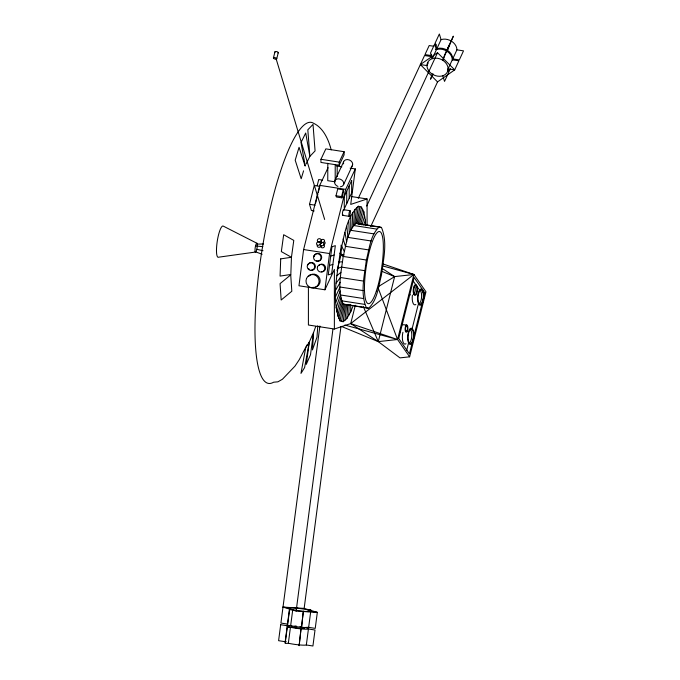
<?xml version="1.0" encoding="UTF-8"?>
<svg xmlns="http://www.w3.org/2000/svg" width="680" height="680" viewBox="0 0 680 680"><rect width="100%" height="100%" fill="white"/><g stroke="black" fill="none" stroke-linecap="round" stroke-linejoin="round"><path stroke-width="1.02" d="M320.951 159.29L320.943 162.444L339.201 165.266L344.097 154.853L344.105 151.7L325.839 148.877L320.951 159.29L339.209 162.112L344.105 151.7M327.811 163.26L327.76 180.684L335.18 181.832M335.18 180.812L335.223 164.416M337.17 176.579L337.203 165.308M339.201 165.266L339.209 162.112M352.69 306.774L350.727 311.814L346.8 318.631L343.145 321.733L340.008 320.9C330.964 299.719 337.416 275.298 340.008 253.275C344.369 237.405 345.61 218.017 358.3 206.252L361.445 207.085L363.851 211.803L365.364 220.074L365.627 225.7M348.763 315.223L349.146 305.142M352.104 227.885L352.69 212.763M368.569 308.286L366.35 307.692C359.983 292.765 364.523 275.545 366.35 260.024C369.427 248.838 370.302 235.169 379.253 226.882L381.463 227.469C387.838 242.394 383.291 259.615 381.463 275.137C378.394 286.331 377.519 299.99 368.569 308.286L343.171 304.104C336.796 289.178 341.343 271.957 343.171 256.436C346.239 245.25 347.123 231.582 356.065 223.295L358.3 206.252M317.773 325.745L317.024 337.067L312.443 349.936L313.599 332.435L315.716 326.493M346.8 318.631L347.811 304.529M354.646 209.355L353.49 225.479L376.677 229.066M320.127 244.29L320.62 243.049A1.878 1.683 -16.8 0 1 321.921 242.428L322.856 242.513A1.751 1.564 -16.8 0 0 324.402 240.261A1.751 1.564 -16.8 0 0 321.631 239.836A1.751 1.564 -16.8 0 0 321.98 242.377L322.864 242.573A1.878 1.683 -16.8 0 1 322.991 245.505A1.878 1.683 -16.8 0 1 320.127 244.29A1.921 1.717 -16.8 0 1 316.974 244.757A1.921 1.717 -16.8 0 1 317.892 241.952L319.745 242.233A1.921 1.717 -16.8 0 1 320.348 243.406L320.748 246.347A1.878 1.683 -16.8 0 0 323.391 247.673A1.878 1.683 -16.8 0 0 323.884 244.859M317.212 245.344A1.921 1.717 -16.8 0 0 320.748 246.347L320.79 245.905M344.973 320.186L346.562 304.64M354.781 224.383L356.473 207.808M328.049 167.696L319.745 185.368L303.603 249.543L298.962 285.77L324.929 289.791L334.373 269.442L334.373 329.018L308.405 325.006L308.405 286.331M324.929 289.791L329.57 253.555L345.712 189.388L355.325 168.92L350.132 168.113M355.325 168.92L350.727 204.417L367.081 198.968L367.081 225.097M319.898 326L280.908 623.058L287.495 624.078A10.948 1.156 7.5 0 0 287.691 624.707M287.495 624.078L289.595 608.098L283.007 607.078L296.14 611.082L317.33 612.391L315.231 628.371L308.644 627.351A10.948 1.156 7.5 0 1 290.657 625.608L287.478 625.838L289.578 609.85L292.757 609.629A10.948 1.156 7.5 0 0 310.743 611.371L317.33 612.391L304.155 608.404L283.007 607.078M288.346 643.237L290.445 627.258L287.257 627.479L285.166 643.467L288.346 643.237A10.948 1.156 7.5 0 0 306.332 644.98L312.919 646L315.019 630.02L308.431 629L306.332 644.98M290.657 625.608L292.757 609.629A10.948 1.156 7.5 0 1 297.007 608.209A10.948 1.156 7.5 0 1 310.743 611.371L308.644 627.351M296.14 611.082L332.92 329.281M304.155 608.404L340.935 326.613M343.145 321.733L345.38 304.7M310.505 611.617L310.76 609.62L307.581 609.841M341.581 321.317L344.275 304.402M357.17 223.584L359.873 206.669M340.008 320.9L343.171 304.104L366.35 307.692M381.463 227.469L358.284 223.881L361.445 207.085M338.801 318.546L342.32 302.447M359.346 224.536L362.644 209.448M273.428 57.928L274.958 51.833M276.726 58.794A1.708 0.671 14.1 0 0 274.44 57.587A1.708 0.671 14.1 0 0 274.065 58.701A1.708 0.671 14.1 0 0 276.726 58.794L278.264 52.708M314.177 210.919L311.398 210.486L309.527 204.315L314.262 185.495L319.829 186.354L318.333 192.304M317.177 185.708L318.725 179.545L322.43 180.123M315.588 203.201L317.832 194.284M336.005 195.763L337.722 188.921L343.289 189.78L343.663 191.012L341.938 197.855L336.379 196.996L336.005 195.763L341.564 196.622L341.938 197.855M341.564 196.622L343.289 189.78M337.025 270.784L341.113 254.524L341.113 245.123M337.603 316.183L341.471 300.789L364.659 304.376M360.757 224.12L363.851 211.803M334.373 329.018L350.727 323.57L355.325 305.277M409.624 356.822L397.545 339.507L413.899 274.482L394.638 276.599L378.284 341.624L399.984 357.875L409.624 356.822L425.977 291.797L413.899 274.482L383.019 263.968M406.649 350.54L408.442 343.417M412.021 329.171L418.166 304.742M424.779 292.782L409.42 353.838L398.743 338.521L414.094 277.466L424.779 292.782L423.011 292.655M336.838 312.052L340.935 297.874M361.973 225.054L364.607 215.934M303.569 170.833L301.189 178.781L295.197 160.191L299.064 147.288L305.056 165.877M336.082 307.921L340.408 294.958L363.587 298.546M363.707 225.054L365.364 220.074M432.242 74.137L430.534 79.254L433.05 73.831M335.826 302.286L340.221 290.989M320.748 246.347L320.926 245.913M366.716 206.023L437.529 52.708L454.69 69.87L437.529 81.906L370.727 226.542M334.653 181.118L343.596 161.84M343.613 184.526L352.554 165.257M358.258 198.373L424.558 55.522L431.154 56.542M428.213 62.866L426.955 65.578L420.368 64.558L437.529 52.708M436.441 49.614L432.242 58.659L430.534 53.014L434.732 43.97L436.441 49.614A10.948 8.636 24.9 0 1 452.293 59.806L458.889 60.826L454.69 69.87L448.103 68.85L452.293 59.806M441.065 39.644L436.866 48.688L435.166 43.035L439.356 34L441.065 39.644A10.948 8.636 24.9 0 1 456.926 49.836L463.513 50.855L459.323 59.899L452.727 58.879L456.926 49.836M335.572 296.65L340.043 287.019L363.222 290.606M450.406 68.731L449.148 71.442L448.298 68.621M306.127 163.948L309.876 156.357L315.078 150.926L313.012 124.397L307.819 129.82L309.876 156.357L305.711 132.999L301.019 142.494L305.192 165.852M307.037 344.853L299.2 359.796L294.984 366.112L282.447 379.236L277.907 381.828L273.581 382.211A132.251 27.922 -80.7 0 1 261.426 253.801A132.251 27.922 -80.7 0 1 313.531 123.25C323.433 127.925 328.559 139.689 331.185 149.863M335.826 289.909L340.221 282.26M336.082 283.169L340.408 277.508L363.587 281.095M336.838 275.765L340.935 272.298M378.225 288.167L397.545 339.507L378.284 341.624L350.727 323.57L413.899 274.482L382.347 265.829M378.513 286.51L394.638 276.599L382.279 268.498M330.701 256.156L334.109 255.017M329.477 265.523L332.885 264.392M337.603 268.37L341.471 267.078L364.659 270.666M255.646 252.025L218.756 257.168A15.835 3.349 -81.2 0 1 217.175 241.766A15.835 3.349 -81.2 0 1 223.286 226.117L256.929 243.253A4.471 0.944 -81.2 0 1 256.53 250.308A4.471 0.944 -81.2 0 1 255.025 249.364A4.471 0.944 -81.2 0 1 256.929 243.253M338.606 262.089L342.32 261.757M307.657 627.3L305.269 627.47A10.948 1.156 7.5 0 1 305.337 629.178A10.948 1.156 7.5 0 1 289.57 627.045A10.948 1.156 7.5 0 1 291.337 625.583M257.261 244.12L263.56 243.975M401.464 324.632L406.631 324.989M255.519 245.981L262.837 246.661M433.891 46.274L429.19 45.552L424.991 54.587L431.579 55.607M336.634 166.031L341.827 166.829M319.745 185.368L345.712 189.388M351.5 196.562L367.081 198.968M309.527 204.315L315.095 205.181M343.527 209.678L350.013 210.681M342.779 215.356L349.274 216.359M379.253 226.882L356.065 223.295L358.284 223.881M373.906 233.877L350.727 230.291L350.727 216.18M371.144 240.983L347.956 237.397L346.8 226.261M368.569 249.9L345.38 246.313L343.145 238.909M344.233 255.008L341.113 254.524L343.12 255.076M303.603 249.543L329.57 253.555M366.35 260.024L343.171 256.436L340.008 253.275M256.802 249.305L263.015 250.733M344.82 325.057L397.545 339.507L350.727 323.57M255.196 251.736L262.157 254.226M381.981 271.379L394.638 276.599M341.3 326.375L378.284 341.624L363.418 306.782M420.368 64.558L437.529 81.906M412.93 280.619L418.863 289.127M341.581 246.092L344.275 251.379M447.865 69.555L448.715 72.377L444.524 81.413L442.816 75.769M276.131 58.871L324.657 219.462M296.777 607.452L297.007 608.209M344.973 232.585L346.673 241.85M348.763 221.221L349.341 233.844M350.727 304.759L350.727 311.814M349.197 185.861L349.197 198.271M346.732 191.156L346.732 203.575M321.547 243.168A1.921 1.717 -16.8 0 0 321.725 242.734A1.751 1.564 -16.8 0 0 321.683 243.151M324.232 241.561A1.751 1.564 -16.8 0 1 323.918 244.477M308.423 276.607A6.723 6.519 68.5 0 1 319.668 278.341A6.723 6.519 68.5 0 1 312.774 287.402M308.133 264.8A3.842 3.723 68.5 0 1 312.707 262.709A3.842 3.723 68.5 0 1 315.24 267.231A3.842 3.723 68.5 0 1 311.1 270.113M309.315 269.314A3.842 3.723 68.5 0 1 308.626 268.6M318.903 265.531A3.842 3.723 68.5 0 1 325.329 266.526A3.842 3.723 68.5 0 1 321.394 271.702M314.236 256.675A3.842 3.723 68.5 0 1 318.758 253.529A3.842 3.723 68.5 0 1 321.521 258.468A3.842 3.723 68.5 0 1 316.523 260.754M343.153 214.863A2.881 0.612 -81.2 0 1 342.414 214.319A2.881 0.612 -81.2 0 1 343.026 210.477A2.881 0.612 -81.2 0 1 343.876 210.358M304.19 627.98A6.681 0.705 7.5 0 1 298.078 628.108A6.681 0.705 7.5 0 1 291.397 626.365M285.37 642.337A10.948 1.156 7.5 0 1 286.178 641.554M301.572 626.773A6.681 0.705 7.5 0 1 299.999 626.645M296.574 626.212A6.681 0.705 7.5 0 1 294.95 625.94M435.82 45.798A10.948 8.636 24.9 0 1 436.135 44.31M435.362 49.342A10.948 8.636 24.9 0 1 447.44 50.32A10.948 8.636 24.9 0 1 452.565 60.409M431.188 55.768A10.948 8.636 24.9 0 1 431.511 54.281M343.596 163.871A4.803 3.783 24.9 0 1 349.282 159.944A4.803 3.783 24.9 0 1 351.356 166.829M337.934 186.422A4.803 3.783 24.9 0 1 335.333 179.987A4.803 3.783 24.9 0 1 342.933 181.16A4.803 3.783 24.9 0 1 340.332 186.796M415.863 304.487A8.177 3.103 -86 0 1 412.403 295.086M419.849 290.113A7.038 2.669 -86 0 1 421.591 296.591A7.038 2.669 -86 0 1 419.339 303.662M414.553 285.838A4.539 1.725 -86 0 1 415.233 290.216A4.539 1.725 -86 0 1 413.822 294.185M410.006 329.205A7.174 2.72 -86 0 1 411.723 336.745A7.174 2.72 -86 0 1 408.765 343.357M406.002 343.714A8.177 3.103 -86 0 1 402.815 341.292A8.177 3.103 -86 0 1 402.925 332.299M400.52 331.619A3.629 1.377 -86 0 1 400.163 331.798M410.329 294.805A5.449 2.066 -86 0 1 409.25 294.958M275.069 52.215A1.708 0.671 14.1 0 1 276.82 51.629A1.708 0.671 14.1 0 1 277.933 52.964M280.704 258.868L280.067 276.089L290.819 274.499L291.448 257.286L293.786 240.397L283.671 234.719L281.333 251.6L291.448 257.286L280.704 258.868M280.687 624.707L278.596 640.688L285.183 641.707L287.283 625.727L280.687 624.707M331.933 246.78L328.245 274.899L331.653 273.76L335.342 245.65L331.933 246.78M301.019 628.889L299.149 645.626L301.019 628.889M303.331 611.26L301.461 627.997L303.331 611.26M309.289 342.091L306.255 364.395L310.497 354.764L313.531 332.469L309.289 342.091L305.685 347.828L300.976 373.397L304.58 367.659L309.289 342.091M444.524 55.173L442.816 60.291L448.715 46.138L444.524 55.173M449.148 45.203L447.44 50.32L453.348 36.167L449.148 45.203M351.653 180.557L344.275 196.46L344.275 208.879L351.653 192.975L351.653 180.557M290.717 274.89L280.067 283.628L281.172 300.007L291.822 291.261L290.717 274.89M319.804 242.02L317.951 241.731A1.921 1.717 -16.8 0 1 318.104 239.071A1.921 1.717 -16.8 0 1 320.943 239.513A1.921 1.717 -16.8 0 1 319.804 242.02M376.354 291.091A36.482 7.71 -81.2 0 0 380.587 232.135A36.482 7.71 -81.2 0 0 364.786 279.523A36.482 7.71 -81.2 0 0 376.354 291.091M349.834 215.373A2.881 0.612 -81.2 0 0 350.175 210.724A2.881 0.612 -81.2 0 0 348.925 214.464A2.881 0.612 -81.2 0 0 349.834 215.373M306.484 278.528A6.723 6.519 68.5 0 0 313.395 287.861A6.723 6.519 68.5 0 0 317.73 277.236A6.723 6.519 68.5 0 0 306.484 278.528M307.479 265.055A3.842 3.723 68.5 0 0 311.431 270.385A3.842 3.723 68.5 0 0 313.905 264.316A3.842 3.723 68.5 0 0 307.479 265.055M313.837 255.969A3.842 3.723 68.5 0 0 317.789 261.307A3.842 3.723 68.5 0 0 320.263 255.238A3.842 3.723 68.5 0 0 313.837 255.969M317.551 266.73A3.842 3.723 68.5 0 0 321.495 272.068A3.842 3.723 68.5 0 0 323.969 265.99A3.842 3.723 68.5 0 0 317.551 266.73M428.375 70.269A10.948 8.636 24.9 0 0 446.683 73.1A10.948 8.636 24.9 0 0 437.529 58.276A10.948 8.636 24.9 0 0 428.375 70.269M422.662 302.541A8.177 3.103 -86 0 0 421.778 289.127A8.177 3.103 -86 0 0 417.562 299.668A8.177 3.103 -86 0 0 422.662 302.541M422.39 301.793A7.038 2.669 -86 0 0 421.617 290.232A7.038 2.669 -86 0 0 417.996 299.31A7.038 2.669 -86 0 0 422.39 301.793M416.415 293.021A4.539 1.725 -86 0 0 415.922 285.575A4.539 1.725 -86 0 0 413.584 291.423A4.539 1.725 -86 0 0 416.415 293.021M412.802 341.768A8.177 3.103 -86 0 0 411.91 328.346A8.177 3.103 -86 0 0 407.694 338.895A8.177 3.103 -86 0 0 412.802 341.768M416.636 293.624A5.449 2.066 -86 0 0 416.041 284.682A5.449 2.066 -86 0 0 413.236 291.712A5.449 2.066 -86 0 0 416.636 293.624M412.556 341.105A7.174 2.72 -86 0 0 411.774 329.324A7.174 2.72 -86 0 0 408.076 338.58A7.174 2.72 -86 0 0 412.556 341.105M407.388 331.024A3.629 1.377 -86 0 0 406.988 325.057A3.629 1.377 -86 0 0 405.118 329.74A3.629 1.377 -86 0 0 407.388 331.024M407.142 330.361A2.635 1.003 -86 0 0 406.852 326.034A2.635 1.003 -86 0 0 405.493 329.434A2.635 1.003 -86 0 0 407.142 330.361"/></g></svg>
